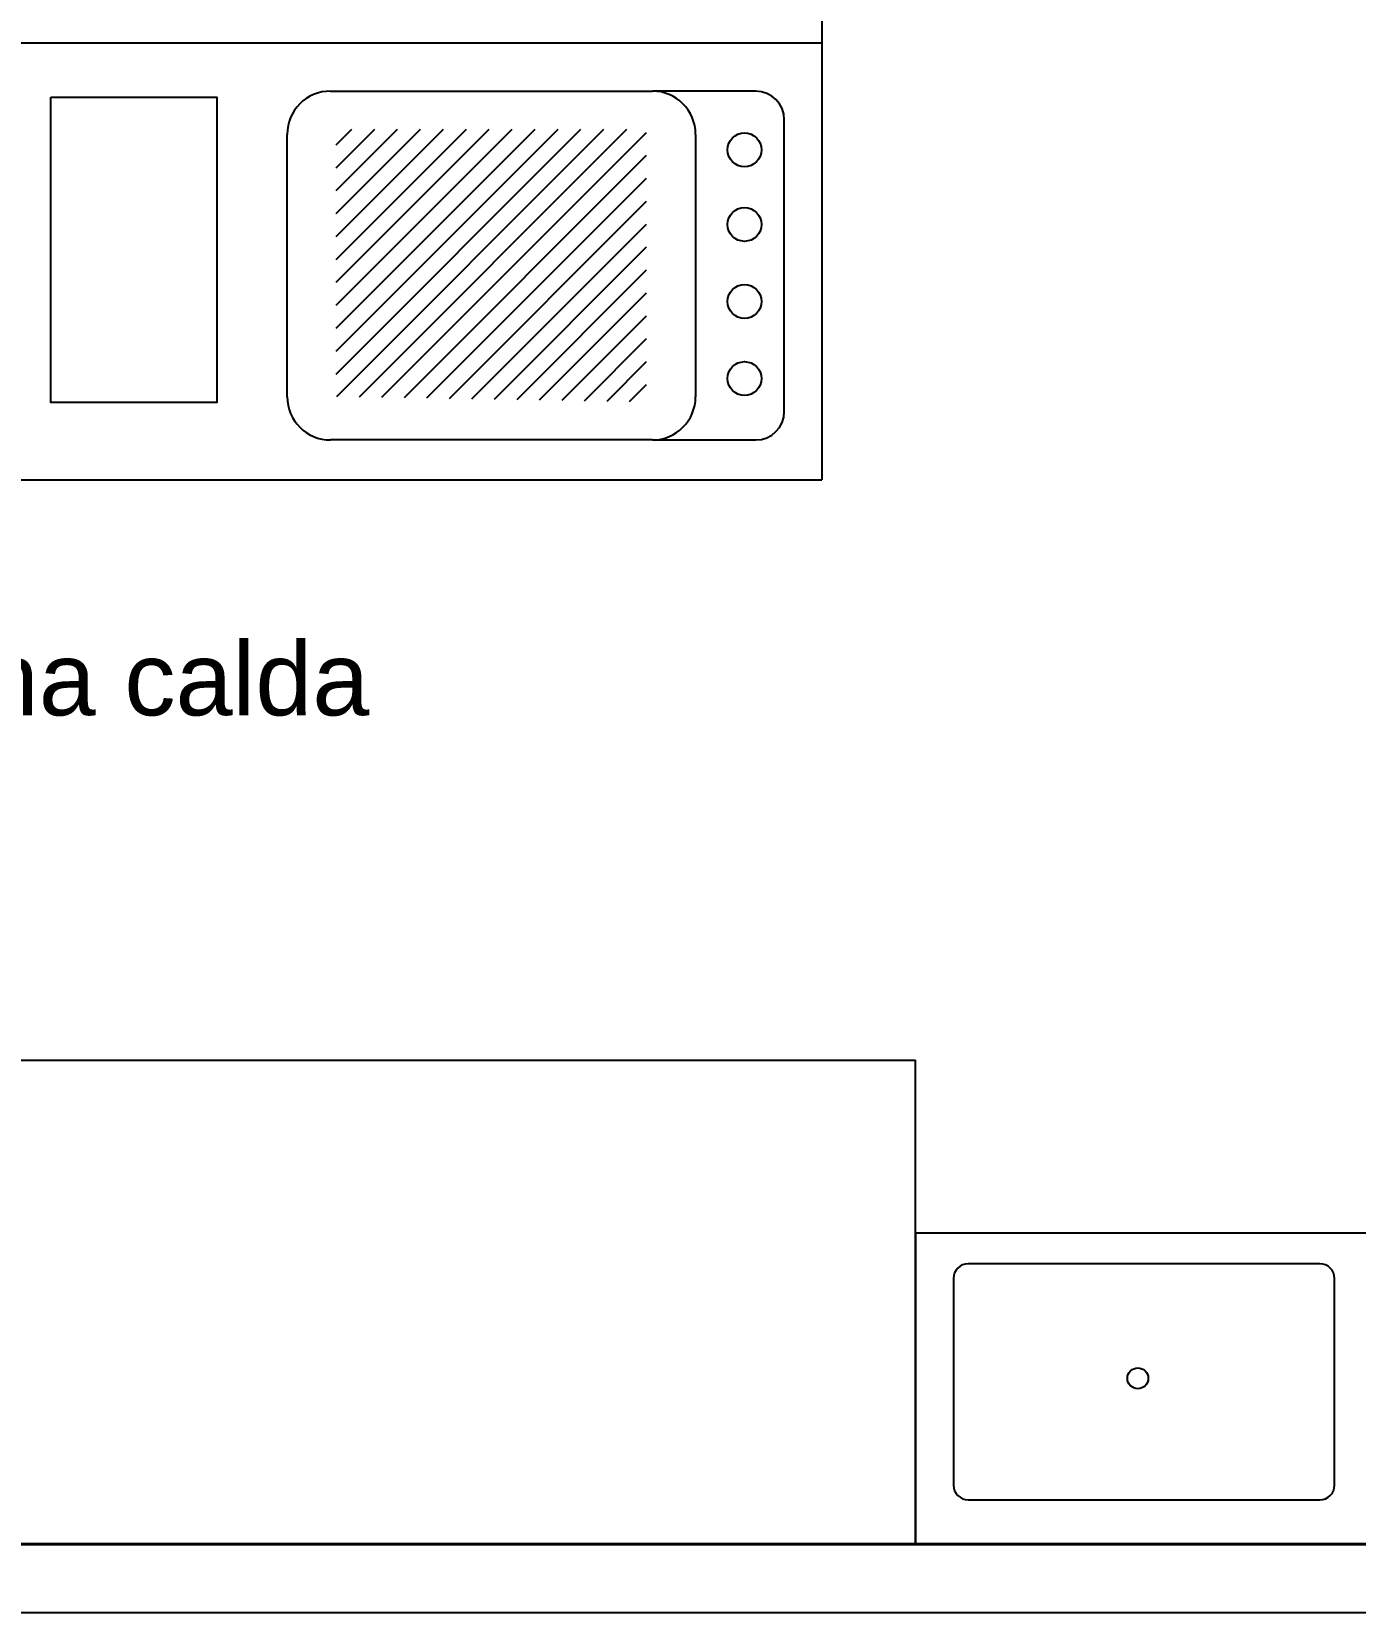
# Model space of a CAD drawing. Header units: millimetres. Extents: x 114 to 1075, y 58 to 426.
# Drawn here: x 551.267 to 553.206, y 208.97 to 211.285 of the extents above; entities that cross this region are included whole.
import ezdxf

# ---------------------------------------------------------------- set-up
doc = ezdxf.new("R2010")
doc.units = ezdxf.units.MM
doc.layers.add('ARREDI attrezzature - furniture', color=175, linetype='Continuous', lineweight=9)
doc.layers.add('MURATURA sezioni - section wall', color=7, linetype='Continuous', lineweight=40)
doc.layers.add('arredii', color=80, linetype='Continuous')
doc.layers.add('mura', color=7, linetype='Continuous')
doc.styles.add('style1', font='arial.ttf')

# ---------------------------------------------------------------- blocks, each defined once
blk = doc.blocks.new('*X66')
at = {"color": 0}
for p, q in [((105.51402, 122.5058), (105.62727, 122.61905)), ((105.51402, 122.51641), (105.61666, 122.61905)), ((105.51402, 122.52701), (105.60606, 122.61905)), ((105.51402, 122.53762), (105.59545, 122.61905)), ((105.51402, 122.54823), (105.58485, 122.61905)), ((105.51402, 122.55883), (105.57424, 122.61905)), ((105.51402, 122.56944), (105.56363, 122.61905)), ((105.51402, 122.58005), (105.55303, 122.61905)), ((105.51402, 122.59065), (105.54242, 122.61905)), ((105.51402, 122.60126), (105.53181, 122.61905)), ((105.51402, 122.61187), (105.52121, 122.61905)), ((105.51429, 122.49546), (105.63788, 122.61905)), ((105.52471, 122.49527), (105.64848, 122.61905)), ((105.53513, 122.49509), (105.65766, 122.61762)), ((105.54556, 122.49491), (105.65766, 122.60701)), ((105.55598, 122.49472), (105.65766, 122.5964)), ((105.5664, 122.49454), (105.65766, 122.5858)), ((105.57683, 122.49436), (105.65766, 122.57519)), ((105.58725, 122.49417), (105.65766, 122.56458)), ((105.59767, 122.49399), (105.65766, 122.55398)), ((105.6081, 122.49381), (105.65766, 122.54337)), ((105.61852, 122.49363), (105.65766, 122.53276)), ((105.62895, 122.49344), (105.65766, 122.52216)), ((105.63937, 122.49326), (105.65766, 122.51155)), ((105.64979, 122.49308), (105.65766, 122.50094))]:
    blk.add_line(p, q, dxfattribs=at)

msp = doc.modelspace()

# ---------------------------------------------------------------- linework, layer by layer
at = {"layer": 'ARREDI attrezzature - furniture'}
msp.add_line((552.0421, 209.0699), (552.6168, 209.0699), dxfattribs=at)
at = {"layer": 'arredii'}
for p, q in [((552.4242, 212.0684), (552.4242, 210.6284)), ((550.1764, 211.2684), (552.4242, 211.2684)), ((551.7046, 211.1977), (552.1761, 211.1977)), ((552.3274, 211.1977), (552.1761, 211.1977)), ((552.3693, 210.7287), (552.3693, 211.1557)), ((551.6413, 210.7501), (551.6413, 211.1344)), ((552.2394, 211.1344), (552.2394, 210.7501)), ((552.1761, 210.6868), (551.7046, 210.6868)), ((552.1761, 210.6868), (552.3274, 210.6868)), ((550.1764, 210.6284), (552.4242, 210.6284)), ((551.0204, 209.7784), (552.5615, 209.7784)), ((552.5615, 209.0699), (552.5615, 209.7784)), ((552.5615, 209.5256), (553.2361, 209.5256)), ((552.5615, 209.5256), (552.5615, 209.0699)), ((553.1536, 209.4804), (552.6387, 209.4804)), ((552.6171, 209.4588), (552.6171, 209.1563)), ((553.1752, 209.2521), (553.1752, 209.4588)), ((553.1752, 209.1563), (553.1752, 209.2521)), ((552.6387, 209.1347), (552.8961, 209.1347)), ((552.8961, 209.1347), (553.1536, 209.1347))]:
    msp.add_line(p, q, dxfattribs=at)
msp.add_lwpolyline([(551.2953, 211.1889), (551.538, 211.1889), (551.538, 210.7417), (551.2953, 210.7417)], close=True, dxfattribs=at)
for centre, radius in [((552.311, 211.1117), 0.0247), ((552.311, 211.0024), 0.0247), ((552.311, 210.8896), 0.0247), ((552.311, 210.7768), 0.0247), ((552.8871, 209.3127), 0.0153)]:
    msp.add_circle(centre, radius, dxfattribs=at)
for centre, radius, start, end in [((551.7046, 211.1344), 0.0633, 90, 180), ((552.1761, 211.1344), 0.0633, 360, 90), ((552.3274, 211.1557), 0.0419, 360, 90), ((551.7046, 210.7501), 0.0633, 180, 270), ((552.1761, 210.7501), 0.0633, 270, 360), ((552.3274, 210.7287), 0.0419, 270, 360), ((552.6387, 209.4588), 0.0216, 90, 180), ((553.1536, 209.4588), 0.0216, 0, 90), ((552.6387, 209.1563), 0.0216, 180, 270), ((553.1536, 209.1563), 0.0216, 270, 0)]:
    msp.add_arc(centre, radius, start, end, dxfattribs=at)
at = {"layer": 'mura'}
msp.add_line((550.0764, 208.9699), (553.3361, 208.9699), dxfattribs=at)
at = {"layer": 'MURATURA sezioni - section wall'}
for q in [(550.0764, 209.0699), (550.1764, 209.0699)]:
    msp.add_line((553.2361, 209.0699), q, dxfattribs=at)

# ---------------------------------------------------------------- block references
at = {"layer": 'arredii', "xscale": 3.164784071749182, "yscale": 3.164784071749182, "zscale": 3.164784071749182}
msp.add_blockref('*X66', (217.784, -176.921), dxfattribs=at)

# ---------------------------------------------------------------- texts
at = {"layer": 'arredii', "style": 'style1'}
msp.add_text('Cucina calda', height=0.107469, dxfattribs=at).set_placement((550.8937, 210.2835))

doc.saveas('drawing.dxf')
